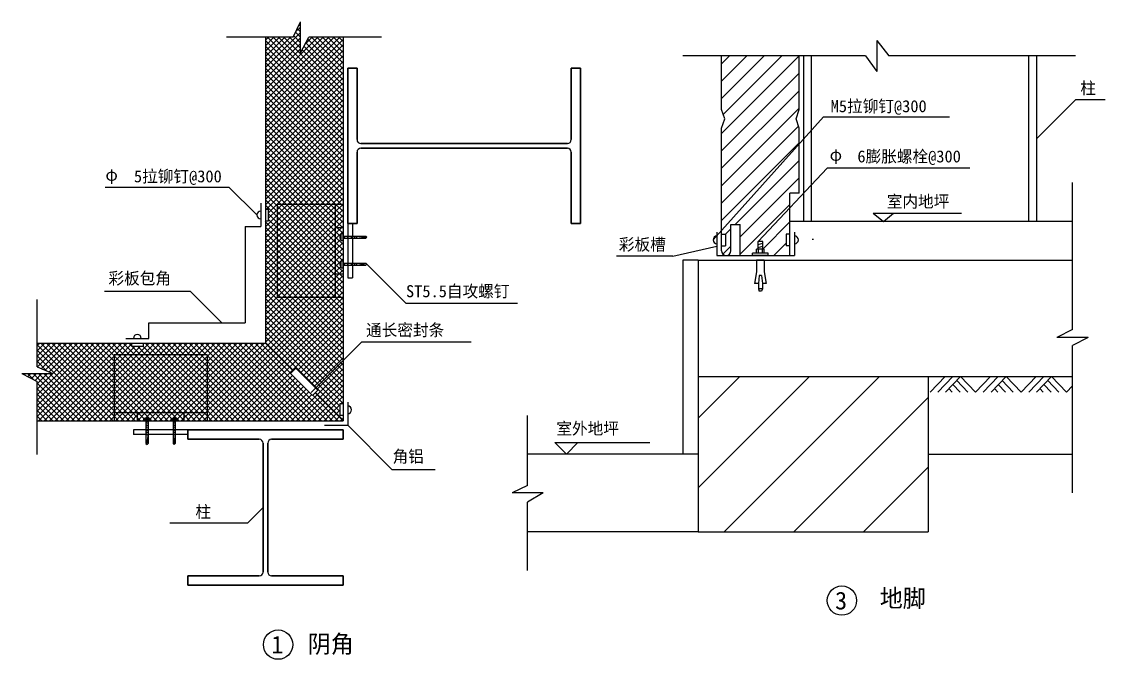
# Model space of a CAD drawing. Header units: metres. Extents: x 1717 to 15954, y -829 to 16582.
# Drawn here: x 1860 to 15820, y 8368 to 16582 of the extents above; entities that cross this region are included whole.
import ezdxf

# ---------------------------------------------------------------- set-up
doc = ezdxf.new("R2010")
doc.units = ezdxf.units.M
for name, color, linetype in [('1', 2, 'Continuous'), ('2', 3, 'Continuous'), ('4', 5, 'Continuous'), ('5', 6, 'Continuous')]:
    doc.layers.add(name, color=color, linetype=linetype)

msp = doc.modelspace()

# ---------------------------------------------------------------- hatches: boundary and pattern name
at = {"layer": '2'}
h = msp.add_hatch(dxfattribs=at)
h.set_pattern_fill('AR-SAND', scale=100)
h.paths.add_polyline_path([(15397.44, 14010.85), (11876.43, 14010.85), (11876.43, 13570.85), (11936.43, 13570.85), (11936.43, 13820.85, -1), (11936.43, 13720.85), (11936.43, 13570.85), (11936.43, 13510.85), (15397.44, 13510.85)])
h.paths.add_polyline_path([(10576.43, 13452.21), (10376.43, 13252.21), (10376.43, 11010.85), (10576.43, 11010.85)])
h.paths.add_polyline_path([(10576.43, 13452.21), (10576.43, 13510.85), (10376.43, 13510.85), (10376.43, 13252.21)])
at = {"layer": '5'}
h = msp.add_hatch(dxfattribs=at)
h.set_pattern_fill('_U', scale=50)
h.set_pattern_definition([(45, (0, 0), (-112.2532, 112.2532), [])])
h.paths.add_polyline_path([(10876.43, 14220.85), (10876.43, 13845.85), (10926.43, 13845.85), (10926.43, 13695.85), (10876.43, 13695.85), (10876.43, 13630.85, 1), (10996.43, 13630.85), (10996.43, 13970.85), (11116.43, 13970.85), (11116.43, 13570.85), (11276.43, 13570.85), (11276.43, 13600.85), (11326.43, 13600.85), (11326.43, 13650.85), (11346.43, 13650.85), (11346.43, 13750.85)])
h.paths.add_polyline_path([(11706.43, 13845.85), (11756.43, 13845.85), (11756.43, 14370.85), (11876.43, 14370.85), (11876.43, 15210.85), (11836.43, 15330.85), (11876.43, 15450.85), (11876.43, 16141.04), (10876.43, 16141.04), (10876.43, 15450.85), (10916.43, 15330.85), (10876.43, 15210.85), (10876.43, 14220.85), (11346.43, 13750.85), (11406.43, 13750.85), (11406.43, 13650.85), (11426.43, 13650.85), (11426.43, 13600.85), (11476.43, 13600.85), (11476.43, 13570.85), (11756.43, 13570.85), (11756.43, 13695.85), (11706.43, 13695.85)])
h = msp.add_hatch(dxfattribs=at)
h.set_pattern_fill('_U', scale=200)
h.set_pattern_definition([(45, (0, 0), (-449.013, 449.013), [])])
h.paths.add_polyline_path([(10576.43, 12010.85), (10576.43, 10010.85), (13536.43, 10010.85), (13536.43, 12010.85)])

# ---------------------------------------------------------------- linework, layer by layer
for p, q in [((5149.6, 14232.12), (5149.6, 13032.12)), ((5149.6, 14232.12), (5999.6, 14232.12)), ((5899.6, 14232.12), (5899.6, 13032.12)), ((5899.6, 13932.12), (5999.6, 13932.12)), ((5899.6, 13332.12), (5999.6, 13332.12)), ((5149.6, 13032.12), (5999.6, 13032.12)), ((4249.6, 12292.12), (3049.6, 12292.12)), ((3049.6, 12292.12), (3049.6, 11442.12)), ((4249.6, 12292.12), (4249.6, 11442.12)), ((4249.6, 11542.12), (3049.6, 11542.12)), ((3349.6, 11542.12), (3349.6, 11442.12)), ((3949.6, 11542.12), (3949.6, 11442.12))]:
    msp.add_line(p, q)
at = {"layer": '1'}
for p, q in [((4999.6, 16382.12), (4999.6, 12442.12)), ((5999.6, 16382.12), (5999.6, 11442.12)), ((10876.43, 15450.85), (10876.43, 16141.04)), ((11876.43, 15450.85), (11876.43, 16141.04)), ((10916.43, 15330.85), (10876.43, 15450.85)), ((11836.43, 15330.85), (11876.43, 15450.85)), ((10876.43, 15210.85), (10916.43, 15330.85)), ((11876.43, 15210.85), (11836.43, 15330.85)), ((10876.43, 13630.85), (10876.43, 15210.85)), ((11876.43, 14370.85), (11876.43, 15210.85)), ((4939.6, 14242.12), (4939.6, 13942.12)), ((11876.43, 14370.85), (11756.43, 14370.85)), ((11756.43, 13570.85), (11756.43, 14370.85)), ((10996.43, 13970.85), (11116.43, 13970.85)), ((10996.43, 13630.85), (10996.43, 13970.85)), ((11116.43, 13570.85), (11116.43, 13970.85)), ((4739.6, 13942.12), (4939.6, 13942.12)), ((4739.6, 13942.12), (4739.6, 12702.12)), ((10816.43, 13870.85), (10816.43, 13570.85)), ((11816.43, 13870.85), (11816.43, 13570.85)), ((10816.43, 13570.85), (11816.43, 13570.85)), ((3499.6, 12702.12), (4739.6, 12702.12)), ((3499.6, 12502.12), (3499.6, 12702.12)), ((2059.6, 12442.12), (4999.6, 12442.12)), ((3199.6, 12502.12), (3499.6, 12502.12)), ((6059.6, 11682.12), (6059.6, 11382.12)), ((2059.6, 11442.12), (5999.6, 11442.12)), ((5759.6, 11382.12), (6059.6, 11382.12))]:
    msp.add_line(p, q, dxfattribs=at)
msp.add_arc((10936.43, 13630.85), 60, 180, 0, dxfattribs=at)
at = {"layer": '2'}
for p, q in [((5356.94, 16382.12), (5452.44, 16582.12)), ((5452.44, 16182.12), (5452.44, 16582.12)), ((5356.94, 16382.12), (4496.77, 16382.12)), ((5356.94, 16382.12), (4496.77, 16382.12)), ((5452.44, 16182.12), (5556.93, 16382.12)), ((6496.77, 16382.12), (5556.93, 16382.12)), ((12878.49, 16341.04), (13030.57, 16141.04)), ((12878.49, 16341.04), (12878.49, 15941.04)), ((12731.53, 16141.04), (10376.43, 16141.04)), ((11936.43, 14010.85), (11936.43, 16141.04)), ((12036.43, 14010.85), (12036.43, 16141.04)), ((12731.53, 16141.04), (12878.49, 15941.04)), ((15436.43, 16141.04), (13030.57, 16141.04)), ((14836.43, 14010.85), (14836.43, 16141.04)), ((14936.43, 14010.85), (14936.43, 16141.04)), ((15436.43, 15575.95), (14936.43, 15075.95)), ((15820.08, 15575.95), (15436.43, 15575.95)), ((12190.15, 15354.78), (10766.43, 13770.85)), ((12190.15, 15354.78), (13811.81, 15354.78)), ((12236.79, 14694.42), (11346.43, 13750.85)), ((14076.49, 14694.42), (12236.79, 14694.42)), ((2936.35, 14451.42), (4530.3, 14451.42)), ((4530.3, 14451.42), (4889.6, 14092.12)), ((15397.44, 12618.22), (15397.44, 14510.85)), ((4999.6, 14167.12), (5039.6, 14167.12)), ((5039.6, 14017.12), (5039.6, 14167.12)), ((12829.62, 14115.57), (12961.33, 14008.95)), ((12829.62, 14115.57), (13966.61, 14115.57)), ((12961.33, 14008.95), (13093.03, 14115.57)), ((4999.6, 14017.12), (5039.6, 14017.12)), ((11756.43, 14010.85), (15397.44, 14010.85)), ((10876.43, 13845.85), (10926.43, 13845.85)), ((10926.43, 13845.85), (10926.43, 13695.85)), ((11756.43, 13845.85), (11706.43, 13845.85)), ((11706.43, 13845.85), (11706.43, 13695.85)), ((10248.83, 13562.43), (10816.43, 13692.21)), ((10876.43, 13695.85), (10926.43, 13695.85)), ((11406.43, 13750.85), (11346.43, 13750.85)), ((11346.43, 13650.85), (11346.43, 13750.85)), ((11346.43, 13710.85), (11406.43, 13730.85)), ((11346.43, 13670.85), (11406.43, 13690.85)), ((11406.43, 13650.85), (11406.43, 13750.85)), ((11756.43, 13695.85), (11706.43, 13695.85)), ((10248.83, 13562.43), (9521.88, 13562.43)), ((11476.43, 13600.85), (11276.43, 13600.85)), ((11276.43, 13570.85), (11276.43, 13600.85)), ((11476.43, 13570.85), (11276.43, 13570.85)), ((11326.43, 13600.85), (11326.43, 13650.85)), ((11426.43, 13650.85), (11326.43, 13650.85)), ((11351.43, 13600.85), (11351.43, 13650.85)), ((11401.43, 13600.85), (11401.43, 13650.85)), ((11426.43, 13600.85), (11426.43, 13650.85)), ((11476.43, 13570.85), (11476.43, 13600.85)), ((6807.1, 12957.12), (6307.1, 13457.12)), ((10576.43, 13510.85), (10376.43, 13510.85)), ((10376.43, 13510.85), (10376.43, 11010.85)), ((10576.43, 13510.85), (15397.44, 13510.85)), ((10576.43, 13510.85), (10576.43, 10010.85)), ((11426.43, 13510.85), (11326.43, 13510.85)), ((11326.43, 13510.85), (11326.43, 13360.85)), ((11426.43, 13510.85), (11326.43, 13510.85)), ((11426.43, 13510.85), (11426.43, 13360.85)), ((11326.43, 13360.85), (11301.43, 13210.85)), ((11361.43, 13310.85), (11351.43, 13210.85)), ((11391.43, 13310.85), (11361.43, 13310.85)), ((11391.43, 13310.85), (11401.43, 13210.85)), ((11426.43, 13360.85), (11451.43, 13210.85)), ((11351.43, 13210.85), (11301.43, 13210.85)), ((11351.43, 13210.85), (11351.43, 13140.85)), ((11351.43, 13140.85), (11361.43, 13110.85)), ((11401.43, 13140.85), (11351.43, 13140.85)), ((11401.43, 13140.85), (11391.43, 13110.85)), ((11401.43, 13210.85), (11401.43, 13140.85)), ((11451.43, 13210.85), (11401.43, 13210.85)), ((2059.6, 12134.08), (2059.6, 13004.96)), ((2059.6, 12134.08), (2059.6, 13004.96)), ((2924.56, 13111.42), (4030.3, 13111.42)), ((4439.6, 12702.12), (4030.3, 13111.42)), ((11391.43, 13110.85), (11361.43, 13110.85)), ((6807.1, 12957.12), (8247.88, 12957.12)), ((15397.44, 12618.22), (15197.44, 12512.38)), ((3274.6, 12442.12), (3274.6, 12402.12)), ((3424.6, 12442.12), (3424.6, 12402.12)), ((4999.6, 12442.12), (5358.18, 12083.54)), ((5590.71, 11806.5), (6241.32, 12457.12)), ((6241.32, 12457.12), (7652.17, 12457.12)), ((15597.44, 12512.38), (15197.44, 12512.38)), ((15597.44, 12512.38), (15397.44, 12410.3)), ((3274.6, 12402.12), (3424.6, 12402.12)), ((15397.44, 10510.85), (15397.44, 12410.3)), ((1859.6, 12049.28), (2059.6, 11946.99)), ((1859.6, 12049.28), (2259.6, 12049.28)), ((2059.6, 12134.08), (2259.6, 12049.28)), ((5322.83, 12048.19), (5393.54, 12118.9)), ((5322.83, 12048.19), (5605.67, 11765.34)), ((5393.54, 12118.9), (5676.38, 11836.05)), ((10576.43, 12010.85), (15397.44, 12010.85)), ((13536.43, 12010.85), (13536.43, 10010.85)), ((2059.6, 11004.96), (2059.6, 11946.99)), ((5605.67, 11765.34), (5676.38, 11836.05)), ((5641.02, 11800.7), (5999.6, 11442.12)), ((5959.6, 11657.12), (5959.6, 11507.12)), ((5999.6, 11657.12), (5959.6, 11657.12)), ((3429.6, 11464.62), (3519.6, 11464.62)), ((3429.6, 11464.62), (3429.6, 11442.12)), ((3429.6, 11455.62), (3519.6, 11455.62)), ((3456.6, 11478.12), (3492.6, 11478.12)), ((3456.6, 11478.12), (3456.6, 11464.62)), ((3461.1, 11478.12), (3461.1, 11464.62)), ((3488.1, 11478.12), (3488.1, 11464.62)), ((3492.6, 11478.12), (3492.6, 11464.62)), ((3519.6, 11464.62), (3519.6, 11442.12)), ((3779.6, 11464.62), (3869.6, 11464.62)), ((3779.6, 11464.62), (3779.6, 11442.12)), ((3779.6, 11455.62), (3869.6, 11455.62)), ((3806.6, 11478.12), (3806.6, 11464.62)), ((3806.6, 11478.12), (3842.6, 11478.12)), ((3811.1, 11478.12), (3811.1, 11464.62)), ((3838.1, 11478.12), (3838.1, 11464.62)), ((3842.6, 11478.12), (3842.6, 11464.62)), ((3869.6, 11464.62), (3869.6, 11442.12)), ((5999.6, 11507.12), (5959.6, 11507.12)), ((8376.43, 10607.84), (8376.43, 11510.85)), ((3429.6, 11442.12), (3519.6, 11442.12)), ((3461.1, 11442.12), (3461.1, 11149.62)), ((3488.1, 11442.12), (3488.1, 11149.62)), ((3779.6, 11442.12), (3869.6, 11442.12)), ((3811.1, 11442.12), (3811.1, 11149.62)), ((3838.1, 11442.12), (3838.1, 11149.62)), ((6634.6, 10807.12), (6059.6, 11382.12)), ((3461.1, 11262.45), (3488.1, 11262.45)), ((3488.1, 11262.45), (3467.85, 11142.12)), ((3811.1, 11262.45), (3838.1, 11262.45)), ((3838.1, 11262.45), (3817.85, 11142.12)), ((3461.1, 11149.62), (3474.6, 11134.62)), ((3474.6, 11134.62), (3488.1, 11149.62)), ((3811.1, 11149.62), (3824.6, 11134.62)), ((3824.6, 11134.62), (3838.1, 11149.62)), ((8726.43, 11160.85), (8876.43, 11010.85)), ((8726.43, 11160.85), (9953.04, 11160.85)), ((8876.43, 11010.85), (9026.43, 11160.85)), ((10576.43, 11010.85), (8376.43, 11010.85)), ((13536.43, 11010.85), (15397.44, 11010.85)), ((7186.18, 10807.12), (6634.6, 10807.12)), ((8376.43, 10607.84), (8176.43, 10512.06)), ((8576.43, 10512.06), (8176.43, 10512.06)), ((8576.43, 10512.06), (8376.43, 10393.34)), ((8376.43, 9510.85), (8376.43, 10393.34)), ((4969.6, 10322.12), (4769.6, 10122.12)), ((4769.6, 10122.12), (3769.6, 10122.12)), ((10576.43, 10010.85), (8376.43, 10010.85)), ((10576.43, 10010.85), (13536.43, 10010.85))]:
    msp.add_line(p, q, dxfattribs=at)
for centre, start, end in [((4939.6, 14092.12), 90, 270), ((10816.43, 13770.85), 90, 270), ((11816.43, 13770.85), 270, 90), ((3349.6, 12502.12), 0, 180), ((6059.6, 11582.12), 270, 90)]:
    msp.add_arc(centre, 50, start, end, dxfattribs=at)
at = {"layer": '4'}
for centre in [(12425.93, 9124.37), (5163.36, 8556.94)]:
    msp.add_circle(centre, 189.16, dxfattribs=at)
at = {"layer": '5'}
for p, q in [((5392.53, 16453.57), (5452.44, 16513.48)), ((5452.44, 16451.4), (5410.12, 16493.71)), ((5452.44, 16522.11), (5433.36, 16541.19)), ((4999.6, 15989.94), (5406.16, 16396.49)), ((4999.6, 16343.49), (5038.23, 16382.12)), ((4999.6, 16272.78), (5108.94, 16382.12)), ((4999.6, 16202.07), (5179.65, 16382.12)), ((4999.6, 16131.36), (5250.36, 16382.12)), ((4999.6, 16060.65), (5321.08, 16382.12)), ((4999.6, 15707.09), (5674.63, 16382.12)), ((4999.6, 15636.38), (5745.34, 16382.12)), ((4999.6, 15565.67), (5816.05, 16382.12)), ((4999.6, 15494.96), (5886.76, 16382.12)), ((4999.6, 15424.25), (5957.47, 16382.12)), ((4999.6, 15919.23), (5452.44, 16372.06)), ((4999.6, 15353.54), (5999.6, 16353.54)), ((5999.6, 15338.55), (4999.6, 16338.55)), ((5999.6, 15409.26), (5026.74, 16382.12)), ((5999.6, 15479.97), (5097.45, 16382.12)), ((5999.6, 15550.68), (5168.16, 16382.12)), ((5999.6, 15621.39), (5238.87, 16382.12)), ((5452.44, 16239.26), (5309.58, 16382.12)), ((5452.44, 16309.97), (5364.26, 16398.16)), ((5452.44, 16380.68), (5387.37, 16445.76)), ((5405.99, 16396.33), (5452.44, 16442.77)), ((5508.16, 16286.36), (5603.92, 16382.12)), ((5999.6, 15904.23), (5545.81, 16358.02)), ((5999.6, 15974.94), (5592.43, 16382.12)), ((5999.6, 16045.65), (5663.14, 16382.12)), ((5999.6, 16116.36), (5733.85, 16382.12)), ((5999.6, 16187.08), (5804.56, 16382.12)), ((5999.6, 16257.79), (5875.27, 16382.12)), ((5999.6, 16328.5), (5945.98, 16382.12)), ((4999.6, 15848.52), (5452.44, 16301.35)), ((4999.6, 15282.83), (5999.6, 16282.83)), ((5999.6, 15267.84), (4999.6, 16267.84)), ((4999.6, 15777.8), (5452.44, 16230.64)), ((4999.6, 15212.12), (5999.6, 16212.12)), ((5999.6, 15197.13), (4999.6, 16197.13)), ((5999.6, 15692.1), (5472.75, 16218.95)), ((5999.6, 15762.81), (5498.02, 16264.4)), ((5999.6, 15833.52), (5521.43, 16311.69)), ((4999.6, 15141.41), (5999.6, 16141.41)), ((5999.6, 15126.42), (4999.6, 16126.42)), ((4999.6, 15070.7), (5999.6, 16070.7)), ((5999.6, 15055.7), (4999.6, 16055.7)), ((4999.6, 14999.99), (5999.6, 15999.99)), ((5999.6, 14984.99), (4999.6, 15984.99)), ((4999.6, 14929.28), (5999.6, 15929.28)), ((6059.6, 13982.12), (6059.6, 15982.12)), ((6059.6, 15982.12), (6059.6, 13982.12)), ((6059.6, 15982.12), (6179.6, 15982.12)), ((6179.6, 15982.12), (6059.6, 15982.12)), ((6179.6, 15062.12), (6179.6, 15982.12)), ((6179.6, 15982.12), (6179.6, 15062.12)), ((8939.6, 15982.12), (8939.6, 15062.12)), ((8939.6, 15062.12), (8939.6, 15982.12)), ((8939.6, 15982.12), (9059.6, 15982.12)), ((9059.6, 15982.12), (8939.6, 15982.12)), ((9059.6, 15982.12), (9059.6, 13982.12)), ((9059.6, 13982.12), (9059.6, 15982.12)), ((5999.6, 14914.28), (4999.6, 15914.28)), ((4999.6, 14858.57), (5999.6, 15858.57)), ((5999.6, 14843.57), (4999.6, 15843.57)), ((4999.6, 14787.86), (5999.6, 15787.86)), ((5999.6, 14772.86), (4999.6, 15772.86)), ((4999.6, 14717.14), (5999.6, 15717.14)), ((5999.6, 14702.15), (4999.6, 15702.15)), ((4999.6, 14646.43), (5999.6, 15646.43)), ((5999.6, 14631.44), (4999.6, 15631.44)), ((4999.6, 14575.72), (5999.6, 15575.72)), ((5999.6, 14560.73), (4999.6, 15560.73)), ((4999.6, 14505.01), (5999.6, 15505.01)), ((5999.6, 14490.02), (4999.6, 15490.02)), ((4999.6, 14434.3), (5999.6, 15434.3)), ((5999.6, 14419.31), (4999.6, 15419.31)), ((4999.6, 14363.59), (5999.6, 15363.59)), ((5999.6, 14348.6), (4999.6, 15348.6)), ((4999.6, 14292.88), (5999.6, 15292.88)), ((5999.6, 14277.89), (4999.6, 15277.89)), ((4999.6, 14222.17), (5999.6, 15222.17)), ((5974.66, 14232.12), (4999.6, 15207.18)), ((5903.95, 14232.12), (4999.6, 15136.47)), ((5015.26, 14167.12), (5999.6, 15151.46)), ((5150.97, 14232.12), (5999.6, 15080.75)), ((5833.24, 14232.12), (4999.6, 15065.75)), ((5762.53, 14232.12), (4999.6, 14995.04)), ((5221.69, 14232.12), (5999.6, 15010.04)), ((5292.4, 14232.12), (5999.6, 14939.33)), ((8889.6, 15012.12), (6229.6, 15012.12)), ((6229.6, 15012.12), (8889.6, 15012.12)), ((8889.6, 14952.12), (6229.6, 14952.12)), ((6229.6, 14952.12), (8889.6, 14952.12)), ((5691.82, 14232.12), (4999.6, 14924.33)), ((5621.11, 14232.12), (4999.6, 14853.62)), ((5363.11, 14232.12), (5999.6, 14868.62)), ((6179.6, 13982.12), (6179.6, 14902.12)), ((6179.6, 14902.12), (6179.6, 13982.12)), ((8939.6, 14902.12), (8939.6, 13982.12)), ((8939.6, 13982.12), (8939.6, 14902.12)), ((5550.4, 14232.12), (4999.6, 14782.91)), ((5479.69, 14232.12), (4999.6, 14712.2)), ((5433.82, 14232.12), (5999.6, 14797.91)), ((5504.53, 14232.12), (5999.6, 14727.19)), ((5408.98, 14232.12), (4999.6, 14641.49)), ((5338.26, 14232.12), (4999.6, 14570.78)), ((5575.24, 14232.12), (5999.6, 14656.48)), ((5645.95, 14232.12), (5999.6, 14585.77)), ((5267.55, 14232.12), (4999.6, 14500.07)), ((5196.84, 14232.12), (4999.6, 14429.36)), ((5716.66, 14232.12), (5999.6, 14515.06)), ((5787.37, 14232.12), (5999.6, 14444.35)), ((5149.6, 14208.65), (4999.6, 14358.65)), ((5149.6, 14137.94), (4999.6, 14287.94)), ((5858.08, 14232.12), (5999.6, 14373.64)), ((5928.79, 14232.12), (5999.6, 14302.93)), ((5149.6, 14067.23), (4999.6, 14217.23)), ((5039.6, 14120.75), (5149.6, 14230.75)), ((5039.6, 14050.04), (5149.6, 14160.04)), ((5149.6, 13996.52), (5039.6, 14106.52)), ((5149.6, 14230.75), (5150.97, 14232.12)), ((5149.6, 14160.04), (5221.69, 14232.12)), ((5149.6, 14089.33), (5292.4, 14232.12)), ((5149.6, 14018.62), (5363.11, 14232.12)), ((5149.6, 13947.91), (5433.82, 14232.12)), ((5149.6, 13877.19), (5504.53, 14232.12)), ((5149.6, 13806.48), (5575.24, 14232.12)), ((5149.6, 13735.77), (5645.95, 14232.12)), ((5149.6, 13665.06), (5716.66, 14232.12)), ((5149.6, 13594.35), (5787.37, 14232.12)), ((5149.6, 13523.64), (5858.08, 14232.12)), ((5899.6, 13458.65), (5149.6, 14208.65)), ((5149.6, 13452.93), (5899.6, 14202.93)), ((5899.6, 13387.94), (5149.6, 14137.94)), ((5149.6, 13382.22), (5899.6, 14132.22)), ((5899.6, 13529.36), (5196.84, 14232.12)), ((5899.6, 13600.07), (5267.55, 14232.12)), ((5899.6, 13670.78), (5338.26, 14232.12)), ((5899.6, 13741.49), (5408.98, 14232.12)), ((5899.6, 13812.2), (5479.69, 14232.12)), ((5899.6, 13882.91), (5550.4, 14232.12)), ((5899.6, 13953.62), (5621.11, 14232.12)), ((5899.6, 14024.33), (5691.82, 14232.12)), ((5899.6, 14095.04), (5762.53, 14232.12)), ((5899.6, 14165.75), (5833.24, 14232.12)), ((5899.6, 14202.93), (5928.79, 14232.12)), ((5899.6, 14132.22), (5999.5, 14232.12)), ((5999.6, 14065.75), (5899.6, 14165.75)), ((5899.6, 14061.51), (5999.6, 14161.51)), ((5999.6, 14136.47), (5903.95, 14232.12)), ((5999.6, 14207.18), (5974.66, 14232.12)), ((5999.5, 14232.12), (5999.6, 14232.22)), ((4999.6, 13939.33), (5149.6, 14089.33)), ((4999.6, 13868.62), (5149.6, 14018.62)), ((4999.6, 14010.04), (5006.69, 14017.12)), ((5149.6, 13855.09), (4999.6, 14005.09)), ((5149.6, 13925.81), (5039.6, 14035.81)), ((5899.6, 13317.23), (5149.6, 14067.23)), ((5149.6, 13311.51), (5899.6, 14061.51)), ((5899.6, 13246.52), (5149.6, 13996.52)), ((5149.6, 13240.8), (5899.6, 13990.8)), ((5999.6, 13995.04), (5899.6, 14095.04)), ((5899.6, 13990.8), (5999.6, 14090.8)), ((5991.82, 13932.12), (5899.6, 14024.33)), ((5911.63, 13932.12), (5999.6, 14020.09)), ((6179.6, 13982.12), (6059.6, 13982.12)), ((6059.6, 13982.12), (6179.6, 13982.12)), ((6059.6, 13982.12), (6059.6, 13282.12)), ((6119.6, 13982.12), (6119.6, 13282.12)), ((9059.6, 13982.12), (8939.6, 13982.12)), ((8939.6, 13982.12), (9059.6, 13982.12)), ((4999.6, 13797.91), (5149.6, 13947.91)), ((5149.6, 13784.38), (4999.6, 13934.38)), ((4999.6, 13727.19), (5149.6, 13877.19)), ((5149.6, 13713.67), (4999.6, 13863.67)), ((5899.6, 13175.81), (5149.6, 13925.81)), ((5149.6, 13170.09), (5899.6, 13920.09)), ((5899.6, 13105.09), (5149.6, 13855.09)), ((5149.6, 13099.38), (5899.6, 13849.38)), ((5921.11, 13932.12), (5899.6, 13953.62)), ((5899.6, 13920.09), (5911.63, 13932.12)), ((5899.6, 13849.38), (5982.35, 13932.12)), ((5963.6, 13818.91), (5899.6, 13882.91)), ((5899.6, 13778.67), (5999.6, 13878.67)), ((5999.6, 13853.62), (5921.11, 13932.12)), ((5963.6, 13825.12), (5977.1, 13825.12)), ((5963.6, 13789.12), (5963.6, 13825.12)), ((5977.1, 13852.12), (5999.6, 13852.12)), ((5977.1, 13762.12), (5977.1, 13852.12)), ((5982.35, 13932.12), (5999.6, 13949.38)), ((5999.6, 13924.33), (5991.82, 13932.12)), ((5999.6, 13762.12), (5999.6, 13852.12)), ((4999.6, 13656.48), (5149.6, 13806.48)), ((5149.6, 13642.96), (4999.6, 13792.96)), ((4999.6, 13585.77), (5149.6, 13735.77)), ((5149.6, 13572.25), (4999.6, 13722.25)), ((5899.6, 13034.38), (5149.6, 13784.38)), ((5831.16, 13032.12), (5149.6, 13713.67)), ((5153.06, 13032.12), (5899.6, 13778.67)), ((5223.77, 13032.12), (5899.6, 13707.96)), ((5999.6, 13712.2), (5899.6, 13812.2)), ((5899.6, 13707.96), (5977.1, 13785.46)), ((5999.6, 13641.49), (5899.6, 13741.49)), ((5899.6, 13637.25), (5999.6, 13737.25)), ((5963.6, 13789.12), (5977.1, 13789.12)), ((5977.1, 13762.12), (5999.6, 13762.12)), ((5999.6, 13820.62), (6292.1, 13820.62)), ((5999.6, 13793.62), (6292.1, 13793.62)), ((6022.1, 13793.62), (6013.1, 13820.62)), ((6067.1, 13793.62), (6058.1, 13820.62)), ((6112.1, 13793.62), (6103.1, 13820.62)), ((6157.1, 13793.62), (6148.1, 13820.62)), ((6179.27, 13793.62), (6179.27, 13820.62)), ((6179.27, 13820.62), (6299.6, 13800.37)), ((6307.1, 13807.12), (6292.1, 13820.62)), ((6292.1, 13793.62), (6307.1, 13807.12)), ((4999.6, 13515.06), (5149.6, 13665.06)), ((5149.6, 13501.54), (4999.6, 13651.54)), ((4999.6, 13444.35), (5149.6, 13594.35)), ((5149.6, 13430.83), (4999.6, 13580.83)), ((5760.45, 13032.12), (5149.6, 13642.96)), ((5689.74, 13032.12), (5149.6, 13572.25)), ((5294.48, 13032.12), (5899.6, 13637.25)), ((5365.19, 13032.12), (5899.6, 13566.53)), ((5999.6, 13570.78), (5899.6, 13670.78)), ((5899.6, 13566.53), (5999.6, 13666.53)), ((5997.55, 13502.12), (5899.6, 13600.07)), ((5899.6, 13495.82), (5999.6, 13595.82)), ((4999.6, 13373.64), (5149.6, 13523.64)), ((5149.6, 13360.12), (4999.6, 13510.12)), ((4999.6, 13302.93), (5149.6, 13452.93)), ((5149.6, 13289.41), (4999.6, 13439.41)), ((5619.03, 13032.12), (5149.6, 13501.54)), ((5548.31, 13032.12), (5149.6, 13430.83)), ((5435.9, 13032.12), (5899.6, 13495.82)), ((5506.61, 13032.12), (5899.6, 13425.11)), ((5963.6, 13465.36), (5899.6, 13529.36)), ((5899.6, 13425.11), (5999.6, 13525.11)), ((5999.6, 13358.65), (5899.6, 13458.65)), ((5899.6, 13354.4), (5977.1, 13431.9)), ((5963.6, 13439.12), (5963.6, 13475.12)), ((5963.6, 13475.12), (5977.1, 13475.12)), ((5963.6, 13439.12), (5977.1, 13439.12)), ((5977.1, 13412.12), (5977.1, 13502.12)), ((5977.1, 13502.12), (5999.6, 13502.12)), ((5977.1, 13412.12), (5999.6, 13412.12)), ((5999.6, 13412.12), (5999.6, 13502.12)), ((5999.6, 13470.62), (6292.1, 13470.62)), ((5999.6, 13443.62), (6292.1, 13443.62)), ((6022.1, 13443.62), (6013.1, 13470.62)), ((6067.1, 13443.62), (6058.1, 13470.62)), ((6112.1, 13443.62), (6103.1, 13470.62)), ((6157.1, 13443.62), (6148.1, 13470.62)), ((6179.27, 13470.62), (6299.6, 13450.37)), ((6179.27, 13443.62), (6179.27, 13470.62)), ((6307.1, 13457.12), (6292.1, 13470.62)), ((6292.1, 13443.62), (6307.1, 13457.12)), ((4999.6, 13232.22), (5149.6, 13382.22)), ((5149.6, 13218.7), (4999.6, 13368.7)), ((4999.6, 13161.51), (5149.6, 13311.51)), ((5149.6, 13147.99), (4999.6, 13297.99)), ((5477.6, 13032.12), (5149.6, 13360.12)), ((5406.89, 13032.12), (5149.6, 13289.41)), ((5577.32, 13032.12), (5899.6, 13354.4)), ((5648.03, 13032.12), (5899.6, 13283.69)), ((5955.42, 13332.12), (5899.6, 13387.94)), ((5899.6, 13283.69), (5948.03, 13332.12)), ((5999.6, 13217.23), (5899.6, 13317.23)), ((5899.6, 13212.98), (5999.6, 13312.98)), ((5948.03, 13332.12), (5999.6, 13383.69)), ((5999.6, 13287.94), (5955.42, 13332.12)), ((6059.6, 13282.12), (6119.6, 13282.12)), ((4999.6, 13090.8), (5149.6, 13240.8)), ((5149.6, 13077.28), (4999.6, 13227.28)), ((4999.6, 13020.09), (5149.6, 13170.09)), ((5970.19, 12185.98), (4999.6, 13156.57)), ((5336.18, 13032.12), (5149.6, 13218.7)), ((5265.47, 13032.12), (5149.6, 13147.99)), ((5718.74, 13032.12), (5899.6, 13212.98)), ((5789.45, 13032.12), (5899.6, 13142.27)), ((5999.6, 13146.52), (5899.6, 13246.52)), ((5899.6, 13142.27), (5999.6, 13242.27)), ((5999.6, 13075.81), (5899.6, 13175.81)), ((5899.6, 13071.56), (5999.6, 13171.56)), ((4999.6, 12949.38), (5149.6, 13099.38)), ((5934.83, 12150.63), (4999.6, 13085.86)), ((4999.6, 12878.67), (5153.06, 13032.12)), ((4999.6, 12807.96), (5223.77, 13032.12)), ((4999.6, 12737.25), (5294.48, 13032.12)), ((4999.6, 12666.53), (5365.19, 13032.12)), ((4999.6, 12595.82), (5435.9, 13032.12)), ((4999.6, 12525.11), (5506.61, 13032.12)), ((4999.6, 12454.4), (5577.32, 13032.12)), ((5899.48, 12115.27), (4999.6, 13015.15)), ((5028.82, 12412.91), (5648.03, 13032.12)), ((5064.17, 12377.55), (5718.74, 13032.12)), ((5099.53, 12342.19), (5789.45, 13032.12)), ((5134.88, 12306.84), (5860.16, 13032.12)), ((5194.76, 13032.12), (5149.6, 13077.28)), ((5170.24, 12271.48), (5930.87, 13032.12)), ((5999.6, 12227.28), (5194.76, 13032.12)), ((5205.59, 12236.13), (5999.6, 13030.14)), ((5999.6, 12297.99), (5265.47, 13032.12)), ((5999.6, 12368.7), (5336.18, 13032.12)), ((5999.6, 12439.41), (5406.89, 13032.12)), ((5999.6, 12510.12), (5477.6, 13032.12)), ((5999.6, 12580.83), (5548.31, 13032.12)), ((5999.6, 12651.54), (5619.03, 13032.12)), ((5999.6, 12722.25), (5689.74, 13032.12)), ((5999.6, 12792.96), (5760.45, 13032.12)), ((5999.6, 12863.67), (5831.16, 13032.12)), ((5860.16, 13032.12), (5899.6, 13071.56)), ((5972.58, 13032.12), (5899.6, 13105.09)), ((5901.87, 13032.12), (5899.6, 13034.38)), ((5999.6, 12934.38), (5901.87, 13032.12)), ((5930.87, 13032.12), (5999.6, 13100.85)), ((5999.6, 13005.09), (5972.58, 13032.12)), ((5864.12, 12079.92), (4999.6, 12944.43)), ((5828.77, 12044.56), (4999.6, 12873.72)), ((5240.95, 12200.77), (5999.6, 12959.43)), ((5276.3, 12165.42), (5999.6, 12888.72)), ((5793.41, 12009.21), (4999.6, 12803.01)), ((5758.05, 11973.85), (4999.6, 12732.3)), ((5311.66, 12130.06), (5999.6, 12818.01)), ((5347.02, 12094.71), (5999.6, 12747.3)), ((5722.7, 11938.5), (4999.6, 12661.59)), ((5687.34, 11903.14), (4999.6, 12590.88)), ((5417.73, 12094.71), (5999.6, 12676.59)), ((5453.08, 12059.35), (5999.6, 12605.87)), ((2059.6, 12413.54), (2088.18, 12442.12)), ((2059.6, 12342.83), (2158.89, 12442.12)), ((2059.6, 12272.12), (2229.6, 12442.12)), ((2059.6, 12201.41), (2300.31, 12442.12)), ((2059.6, 11847.86), (2653.87, 12442.12)), ((2059.6, 11777.14), (2724.58, 12442.12)), ((2059.6, 11706.43), (2795.29, 12442.12)), ((2059.6, 11635.72), (2866, 12442.12)), ((2059.6, 11565.01), (2936.71, 12442.12)), ((2059.6, 11494.3), (3007.42, 12442.12)), ((2063.15, 12134.25), (2371.02, 12442.12)), ((2078.13, 11442.12), (3078.13, 12442.12)), ((3049.6, 11500.32), (2107.81, 12442.12)), ((2113.5, 12113.89), (2441.74, 12442.12)), ((2148.84, 11442.12), (3148.84, 12442.12)), ((2162.19, 12091.86), (2512.45, 12442.12)), ((3049.6, 11571.03), (2178.52, 12442.12)), ((2212.96, 12071.92), (2583.16, 12442.12)), ((3049.6, 11641.74), (2249.23, 12442.12)), ((3049.6, 11712.45), (2319.94, 12442.12)), ((3049.6, 11783.16), (2390.65, 12442.12)), ((3049.6, 11853.88), (2461.36, 12442.12)), ((3049.6, 11924.59), (2532.07, 12442.12)), ((3049.6, 11995.3), (2602.78, 12442.12)), ((3049.6, 12066.01), (2673.49, 12442.12)), ((3049.6, 12136.72), (2744.2, 12442.12)), ((3049.6, 12207.43), (2814.91, 12442.12)), ((3049.6, 12278.14), (2885.62, 12442.12)), ((3106.33, 12292.12), (2956.33, 12442.12)), ((3177.05, 12292.12), (3027.05, 12442.12)), ((3069.55, 12292.12), (3219.55, 12442.12)), ((3247.76, 12292.12), (3097.76, 12442.12)), ((3140.26, 12292.12), (3274.6, 12426.46)), ((3318.47, 12292.12), (3168.47, 12442.12)), ((3274.6, 12406.69), (3239.18, 12442.12)), ((3352.4, 12292.12), (3502.4, 12442.12)), ((3423.11, 12292.12), (3573.11, 12442.12)), ((3424.6, 12435.04), (3431.69, 12442.12)), ((3601.31, 12292.12), (3451.31, 12442.12)), ((3493.82, 12292.12), (3643.82, 12442.12)), ((3672.02, 12292.12), (3522.02, 12442.12)), ((3564.53, 12292.12), (3714.53, 12442.12)), ((3742.73, 12292.12), (3592.73, 12442.12)), ((3635.24, 12292.12), (3785.24, 12442.12)), ((3813.44, 12292.12), (3663.44, 12442.12)), ((3705.95, 12292.12), (3855.95, 12442.12)), ((3884.15, 12292.12), (3734.15, 12442.12)), ((3776.66, 12292.12), (3926.66, 12442.12)), ((3954.86, 12292.12), (3804.86, 12442.12)), ((3847.37, 12292.12), (3997.37, 12442.12)), ((4025.57, 12292.12), (3875.57, 12442.12)), ((3918.08, 12292.12), (4068.08, 12442.12)), ((4096.28, 12292.12), (3946.28, 12442.12)), ((3988.79, 12292.12), (4138.79, 12442.12)), ((4166.99, 12292.12), (4016.99, 12442.12)), ((4059.5, 12292.12), (4209.5, 12442.12)), ((4237.71, 12292.12), (4087.71, 12442.12)), ((4130.21, 12292.12), (4280.21, 12442.12)), ((5158.42, 11442.12), (4158.42, 12442.12)), ((4200.92, 12292.12), (4350.92, 12442.12)), ((5229.13, 11442.12), (4229.13, 12442.12)), ((4249.6, 12270.09), (4421.63, 12442.12)), ((4249.6, 12199.38), (4492.35, 12442.12)), ((4249.6, 12128.67), (4563.06, 12442.12)), ((4249.6, 12057.96), (4633.77, 12442.12)), ((4249.6, 11987.25), (4704.48, 12442.12)), ((4249.6, 11916.53), (4775.19, 12442.12)), ((4249.6, 11845.82), (4845.9, 12442.12)), ((4249.6, 11775.11), (4916.61, 12442.12)), ((4249.6, 11704.4), (4987.32, 12442.12)), ((5299.84, 11442.12), (4299.84, 12442.12)), ((5370.55, 11442.12), (4370.55, 12442.12)), ((5441.26, 11442.12), (4441.26, 12442.12)), ((5511.97, 11442.12), (4511.97, 12442.12)), ((5582.68, 11442.12), (4582.68, 12442.12)), ((5653.39, 11442.12), (4653.39, 12442.12)), ((5724.1, 11442.12), (4724.1, 12442.12)), ((5794.81, 11442.12), (4794.81, 12442.12)), ((5865.52, 11442.12), (4865.52, 12442.12)), ((5326.5, 12051.86), (4936.23, 12442.12)), ((5651.99, 11867.79), (4999.6, 12520.17)), ((5361.85, 12087.21), (4999.6, 12449.46)), ((5488.44, 12024), (5999.6, 12535.16)), ((5523.79, 11988.64), (5999.6, 12464.45)), ((3037.1, 11442.12), (2059.6, 12419.61)), ((2966.38, 11442.12), (2059.6, 12348.9)), ((3049.6, 12272.17), (3069.55, 12292.12)), ((3049.6, 12201.46), (3140.26, 12292.12)), ((3049.6, 12130.75), (3210.97, 12292.12)), ((3049.6, 12060.04), (3281.69, 12292.12)), ((3049.6, 11989.33), (3352.4, 12292.12)), ((3049.6, 11918.62), (3423.11, 12292.12)), ((3049.6, 11847.91), (3493.82, 12292.12)), ((3049.6, 11777.19), (3564.53, 12292.12)), ((3049.6, 11706.48), (3635.24, 12292.12)), ((3049.6, 11635.77), (3705.95, 12292.12)), ((3049.6, 11565.06), (3776.66, 12292.12)), ((3097.37, 11542.12), (3847.37, 12292.12)), ((3856.33, 11542.12), (3106.33, 12292.12)), ((3168.08, 11542.12), (3918.08, 12292.12)), ((3927.05, 11542.12), (3177.05, 12292.12)), ((3210.97, 12292.12), (3320.97, 12402.12)), ((3238.79, 11542.12), (3988.79, 12292.12)), ((3997.76, 11542.12), (3247.76, 12292.12)), ((3389.18, 12292.12), (3279.18, 12402.12)), ((3281.69, 12292.12), (3391.69, 12402.12)), ((3309.5, 11542.12), (4059.5, 12292.12)), ((4068.47, 11542.12), (3318.47, 12292.12)), ((3459.89, 12292.12), (3349.89, 12402.12)), ((3380.21, 11542.12), (4130.21, 12292.12)), ((4139.18, 11542.12), (3389.18, 12292.12)), ((3530.6, 12292.12), (3420.6, 12402.12)), ((3450.92, 11542.12), (4200.92, 12292.12)), ((4209.89, 11542.12), (3459.89, 12292.12)), ((4249.6, 11573.11), (3530.6, 12292.12)), ((4249.6, 11643.82), (3601.31, 12292.12)), ((4249.6, 11714.54), (3672.02, 12292.12)), ((4249.6, 11785.25), (3742.73, 12292.12)), ((4249.6, 11855.96), (3813.44, 12292.12)), ((4249.6, 11926.67), (3884.15, 12292.12)), ((4249.6, 11997.38), (3954.86, 12292.12)), ((4249.6, 12068.09), (4025.57, 12292.12)), ((4249.6, 12138.8), (4096.28, 12292.12)), ((4249.6, 12209.51), (4166.99, 12292.12)), ((4249.6, 12280.22), (4237.71, 12292.12)), ((4249.6, 11633.69), (5028.82, 12412.91)), ((4249.6, 11562.98), (5064.17, 12377.55)), ((4249.6, 11492.27), (5099.53, 12342.19)), ((4270.16, 11442.12), (5134.88, 12306.84)), ((5559.15, 11953.29), (5999.6, 12393.74)), ((5594.5, 11917.93), (5999.6, 12323.03)), ((2895.67, 11442.12), (2059.6, 12278.19)), ((2185.36, 12081.72), (2059.6, 12207.48)), ((2219.55, 11442.12), (3049.6, 12272.17)), ((2290.26, 11442.12), (3049.6, 12201.46)), ((3785.62, 11542.12), (3049.6, 12278.14)), ((3714.91, 11542.12), (3049.6, 12207.43)), ((3521.63, 11542.12), (4249.6, 12270.09)), ((3592.35, 11542.12), (4249.6, 12199.38)), ((5087.71, 11442.12), (4249.6, 12280.22)), ((5016.99, 11442.12), (4249.6, 12209.51)), ((4340.87, 11442.12), (5170.24, 12271.48)), ((4411.58, 11442.12), (5205.59, 12236.13)), ((4482.29, 11442.12), (5240.95, 12200.77)), ((4553.01, 11442.12), (5276.3, 12165.42)), ((5629.86, 11882.58), (5999.6, 12252.32)), ((5665.21, 11847.22), (5999.6, 12181.61)), ((5999.6, 12085.86), (5934.83, 12150.63)), ((5999.6, 12156.57), (5970.19, 12185.98)), ((1869.1, 12044.43), (1864.25, 12049.28)), ((1891.47, 12033.28), (1907.48, 12049.28)), ((2012.43, 11971.81), (1934.96, 12049.28)), ((1938.02, 12009.12), (1978.19, 12049.28)), ((1985.11, 11985.49), (2048.9, 12049.28)), ((2054.36, 12000.59), (2005.67, 12049.28)), ((2031.88, 11961.55), (2119.61, 12049.28)), ((2059.6, 11918.57), (2190.32, 12049.28)), ((2683.54, 11442.12), (2076.38, 12049.28)), ((2754.25, 11442.12), (2147.09, 12049.28)), ((2824.96, 11442.12), (2217.8, 12049.28)), ((2360.97, 11442.12), (3049.6, 12130.75)), ((2431.69, 11442.12), (3049.6, 12060.04)), ((3644.2, 11542.12), (3049.6, 12136.72)), ((3573.49, 11542.12), (3049.6, 12066.01)), ((3663.06, 11542.12), (4249.6, 12128.67)), ((3733.77, 11542.12), (4249.6, 12057.96)), ((4946.28, 11442.12), (4249.6, 12138.8)), ((4875.57, 11442.12), (4249.6, 12068.09)), ((4623.72, 11442.12), (5311.66, 12130.06)), ((4694.43, 11442.12), (5347.02, 12094.71)), ((4765.14, 11442.12), (5347.02, 12024)), ((5665.21, 11776.51), (5999.6, 12110.9)), ((5700.57, 11741.15), (5999.6, 12040.19)), ((5999.6, 11803.01), (5793.41, 12009.21)), ((5999.6, 11873.72), (5828.77, 12044.56)), ((5999.6, 11944.43), (5864.12, 12079.92)), ((5999.6, 12015.15), (5899.48, 12115.27)), ((13562.43, 11810.85), (13755.43, 12010.85)), ((13662.43, 11810.85), (13855.43, 12010.85)), ((13762.43, 11810.85), (13955.43, 12010.85)), ((14148.42, 11810.85), (13955.43, 12010.85)), ((14148.43, 11810.85), (14341.43, 12010.85)), ((14248.43, 11810.85), (14441.43, 12010.85)), ((14348.43, 11810.85), (14541.43, 12010.85)), ((14734.42, 11810.85), (14541.43, 12010.85)), ((14734.43, 11810.85), (14927.43, 12010.85)), ((14834.43, 11810.85), (15027.43, 12010.85)), ((14934.43, 11810.85), (15127.43, 12010.85)), ((15320.42, 11810.85), (15127.43, 12010.85)), ((2612.83, 11442.12), (2053.05, 12001.9)), ((2542.12, 11442.12), (2059.6, 11924.64)), ((2502.4, 11442.12), (3049.6, 11989.33)), ((2573.11, 11442.12), (3049.6, 11918.62)), ((3502.78, 11542.12), (3049.6, 11995.3)), ((3432.07, 11542.12), (3049.6, 11924.59)), ((3804.48, 11542.12), (4249.6, 11987.25)), ((3875.19, 11542.12), (4249.6, 11916.53)), ((4804.86, 11442.12), (4249.6, 11997.38)), ((4734.15, 11442.12), (4249.6, 11926.67)), ((4835.85, 11442.12), (5382.37, 11988.64)), ((4906.56, 11442.12), (5417.73, 11953.29)), ((4977.27, 11442.12), (5453.08, 11917.93)), ((5047.98, 11442.12), (5488.44, 11882.58)), ((5959.6, 11560.17), (5651.99, 11867.79)), ((5959.6, 11630.88), (5687.34, 11903.14)), ((5999.6, 11661.59), (5722.7, 11938.5)), ((5735.92, 11705.8), (5999.6, 11969.48)), ((5999.6, 11732.3), (5758.05, 11973.85)), ((5771.28, 11670.44), (5999.6, 11898.77)), ((13948.42, 11810.85), (13855.43, 11907.23)), ((14048.42, 11810.85), (13905.43, 11959.04)), ((14534.42, 11810.85), (14441.43, 11907.23)), ((14634.42, 11810.85), (14491.43, 11959.04)), ((15120.42, 11810.85), (15027.43, 11907.23)), ((15220.42, 11810.85), (15077.43, 11959.04)), ((15320.43, 11810.85), (15397.44, 11890.66)), ((2471.41, 11442.12), (2059.6, 11853.93)), ((2400.7, 11442.12), (2059.6, 11783.22)), ((2643.82, 11442.12), (3049.6, 11847.91)), ((2714.53, 11442.12), (3049.6, 11777.19)), ((3361.36, 11542.12), (3049.6, 11853.88)), ((3290.65, 11542.12), (3049.6, 11783.16)), ((3945.9, 11542.12), (4249.6, 11845.82)), ((4016.61, 11542.12), (4249.6, 11775.11)), ((4663.44, 11442.12), (4249.6, 11855.96)), ((4592.73, 11442.12), (4249.6, 11785.25)), ((5118.69, 11442.12), (5523.79, 11847.22)), ((5189.4, 11442.12), (5559.15, 11811.86)), ((5260.11, 11442.12), (5594.5, 11776.51)), ((5330.82, 11442.12), (5665.21, 11776.51)), ((5401.53, 11442.12), (5700.57, 11741.15)), ((5936.23, 11442.12), (5609.34, 11769.01)), ((5999.6, 11449.46), (5644.7, 11804.37)), ((5806.63, 11635.09), (5999.6, 11828.06)), ((5841.99, 11599.73), (5999.6, 11757.35)), ((13848.42, 11810.85), (13805.43, 11855.41)), ((14434.42, 11810.85), (14391.43, 11855.41)), ((15020.42, 11810.85), (14977.43, 11855.41)), ((2329.99, 11442.12), (2059.6, 11712.5)), ((2259.28, 11442.12), (2059.6, 11641.79)), ((2785.24, 11442.12), (3049.6, 11706.48)), ((2855.95, 11442.12), (3049.6, 11635.77)), ((3219.94, 11542.12), (3049.6, 11712.45)), ((3149.23, 11542.12), (3049.6, 11641.74)), ((4087.32, 11542.12), (4249.6, 11704.4)), ((4158.03, 11542.12), (4249.6, 11633.69)), ((4522.02, 11442.12), (4249.6, 11714.54)), ((4451.31, 11442.12), (4249.6, 11643.82)), ((5472.24, 11442.12), (5735.92, 11705.8)), ((5542.95, 11442.12), (5771.28, 11670.44)), ((5613.67, 11442.12), (5806.63, 11635.09)), ((5684.38, 11442.12), (5841.99, 11599.73)), ((5877.35, 11564.38), (5959.6, 11646.64)), ((5970.09, 11657.12), (5999.6, 11686.64)), ((2188.57, 11442.12), (2059.6, 11571.08)), ((2117.86, 11442.12), (2059.6, 11500.37)), ((2926.66, 11442.12), (3049.6, 11565.06)), ((2997.37, 11442.12), (3049.6, 11494.35)), ((3078.52, 11542.12), (3049.6, 11571.03)), ((3049.6, 11494.35), (3097.37, 11542.12)), ((3107.81, 11442.12), (3049.6, 11500.32)), ((3068.08, 11442.12), (3168.08, 11542.12)), ((3178.52, 11442.12), (3078.52, 11542.12)), ((3138.79, 11442.12), (3238.79, 11542.12)), ((3249.23, 11442.12), (3149.23, 11542.12)), ((3209.5, 11442.12), (3309.5, 11542.12)), ((3319.94, 11442.12), (3219.94, 11542.12)), ((3280.21, 11442.12), (3349.6, 11511.51)), ((3349.6, 11483.16), (3290.65, 11542.12)), ((3349.6, 11511.51), (3380.21, 11542.12)), ((3390.65, 11442.12), (3349.6, 11483.16)), ((3350.92, 11442.12), (3450.92, 11542.12)), ((3438.86, 11464.62), (3361.36, 11542.12)), ((3421.63, 11442.12), (3429.6, 11450.09)), ((3509.57, 11464.62), (3432.07, 11542.12)), ((3444.13, 11464.62), (3456.6, 11477.09)), ((3457.63, 11478.12), (3521.63, 11542.12)), ((3602.78, 11442.12), (3502.78, 11542.12)), ((3514.85, 11464.62), (3592.35, 11542.12)), ((3532.07, 11442.12), (3519.6, 11454.59)), ((3563.06, 11442.12), (3663.06, 11542.12)), ((3673.49, 11442.12), (3573.49, 11542.12)), ((3633.77, 11442.12), (3733.77, 11542.12)), ((3744.2, 11442.12), (3644.2, 11542.12)), ((3704.48, 11442.12), (3804.48, 11542.12)), ((3792.41, 11464.62), (3714.91, 11542.12)), ((3863.12, 11464.62), (3785.62, 11542.12)), ((3797.69, 11464.62), (3806.6, 11473.53)), ((3811.19, 11478.12), (3875.19, 11542.12)), ((3949.6, 11448.85), (3856.33, 11542.12)), ((3868.4, 11464.62), (3945.9, 11542.12)), ((3885.62, 11442.12), (3869.6, 11458.14)), ((3916.61, 11442.12), (3949.6, 11475.11)), ((3949.6, 11519.56), (3927.05, 11542.12)), ((3949.6, 11475.11), (4016.61, 11542.12)), ((4027.05, 11442.12), (3949.6, 11519.56)), ((3956.33, 11442.12), (3949.6, 11448.85)), ((3987.32, 11442.12), (4087.32, 11542.12)), ((4097.76, 11442.12), (3997.76, 11542.12)), ((4058.03, 11442.12), (4158.03, 11542.12)), ((4168.47, 11442.12), (4068.47, 11542.12)), ((4128.74, 11442.12), (4228.74, 11542.12)), ((4239.18, 11442.12), (4139.18, 11542.12)), ((4199.45, 11442.12), (4249.6, 11492.27)), ((4249.6, 11502.4), (4209.89, 11542.12)), ((4228.74, 11542.12), (4249.6, 11562.98)), ((4380.6, 11442.12), (4249.6, 11573.11)), ((4309.89, 11442.12), (4249.6, 11502.4)), ((5755.09, 11442.12), (5877.35, 11564.38)), ((5825.8, 11442.12), (5912.7, 11529.02)), ((5896.51, 11442.12), (5948.06, 11493.67)), ((5912.7, 11529.02), (5959.6, 11575.93)), ((5948.06, 11493.67), (5961.51, 11507.12)), ((5967.22, 11442.12), (5983.41, 11458.31)), ((5983.41, 11458.31), (5999.6, 11474.5)), ((3999.6, 11322.12), (3299.6, 11322.12)), ((3299.6, 11322.12), (3299.6, 11262.12)), ((3461.1, 11419.62), (3488.1, 11428.62)), ((3461.1, 11397.12), (3488.1, 11406.12)), ((3461.1, 11374.62), (3488.1, 11383.62)), ((3461.1, 11352.12), (3488.1, 11361.12)), ((3461.1, 11329.62), (3488.1, 11338.62)), ((3461.1, 11307.12), (3488.1, 11316.12)), ((3775.19, 11442.12), (3779.6, 11446.53)), ((3811.1, 11419.62), (3838.1, 11428.62)), ((3811.1, 11397.12), (3838.1, 11406.12)), ((3811.1, 11374.62), (3838.1, 11383.62)), ((3811.1, 11352.12), (3838.1, 11361.12)), ((3811.1, 11329.62), (3838.1, 11338.62)), ((3811.1, 11307.12), (3838.1, 11316.12)), ((3999.6, 11322.12), (3999.6, 11202.12)), ((3999.6, 11202.12), (3999.6, 11322.12)), ((5999.6, 11322.12), (3999.6, 11322.12)), ((3999.6, 11322.12), (5999.6, 11322.12)), ((5999.6, 11202.12), (5999.6, 11322.12)), ((5999.6, 11322.12), (5999.6, 11202.12)), ((3999.6, 11262.12), (3299.6, 11262.12)), ((3461.1, 11284.62), (3488.1, 11293.62)), ((3461.1, 11262.12), (3488.1, 11271.12)), ((3811.1, 11284.62), (3838.1, 11293.62)), ((3811.1, 11262.12), (3838.1, 11271.12)), ((4919.6, 11202.12), (3999.6, 11202.12)), ((3999.6, 11202.12), (4919.6, 11202.12)), ((5999.6, 11202.12), (5079.6, 11202.12)), ((5079.6, 11202.12), (5999.6, 11202.12)), ((4969.6, 11152.12), (4969.6, 9492.12)), ((4969.6, 9492.12), (4969.6, 11152.12)), ((5029.6, 11152.12), (5029.6, 9492.12)), ((5029.6, 9492.12), (5029.6, 11152.12)), ((3999.6, 9442.12), (3999.6, 9322.12)), ((3999.6, 9322.12), (3999.6, 9442.12)), ((3999.6, 9442.12), (4919.6, 9442.12)), ((4919.6, 9442.12), (3999.6, 9442.12)), ((5079.6, 9442.12), (5999.6, 9442.12)), ((5999.6, 9442.12), (5079.6, 9442.12)), ((5999.6, 9322.12), (5999.6, 9442.12)), ((5999.6, 9442.12), (5999.6, 9322.12)), ((3999.6, 9322.12), (5999.6, 9322.12)), ((5999.6, 9322.12), (3999.6, 9322.12))]:
    msp.add_line(p, q, dxfattribs=at)
for centre, start, end in [((6229.6, 15062.12), 180, 270), ((6229.6, 15062.12), 180, 270), ((6229.6, 14902.12), 90, 180), ((6229.6, 14902.12), 90, 180), ((8889.6, 15062.12), 270, 0), ((8889.6, 15062.12), 270, 0), ((8889.6, 14902.12), 0, 90), ((8889.6, 14902.12), 0, 90), ((4919.6, 11152.12), 0, 90), ((4919.6, 11152.12), 0, 90), ((5079.6, 11152.12), 90, 180), ((5079.6, 11152.12), 90, 180), ((4919.6, 9492.12), 270, 0), ((4919.6, 9492.12), 270, 0), ((5079.6, 9492.12), 180, 270), ((5079.6, 9492.12), 180, 270)]:
    msp.add_arc(centre, 50, start, end, dxfattribs=at)

# ---------------------------------------------------------------- texts
at = {"layer": '4'}
for s, height, p in [('柱', 155, (15498.35, 15649.25)), ('M5拉铆钉@300', 155, (12281.72, 15416.01)), ('   6膨胀螺栓@300', 155, (12309.67, 14769.33)), ('φ', 155, (12268.66, 14790.7)), ('φ', 155, (2938.55, 14533.38)), ('   5拉铆钉@300', 155, (2989.38, 14512.65)), ('室内地坪', 155, (13004.4, 14189.11)), ('彩板槽', 155, (9553.15, 13634.22)), ('彩板包角', 155, (2977.39, 13199.03)), ('ST5.5自攻螺钉', 155, (6810.49, 13032.45)), ('通长密封条', 155, (6296.03, 12532.64)), ('室外地坪', 155, (8748.43, 11264)), ('角铝', 155, (6637.94, 10903.93)), ('柱', 155, (4097.99, 10191.65)), ('3', 228, (12338.43, 9010.37)), ('地脚', 228, (12914.4, 9040.5)), ('1', 228, (5075.85, 8442.94)), ('阴角', 228, (5545.1, 8451.51))]:
    msp.add_text(s, height=height, dxfattribs=at).set_placement(p)

doc.saveas('drawing.dxf')
